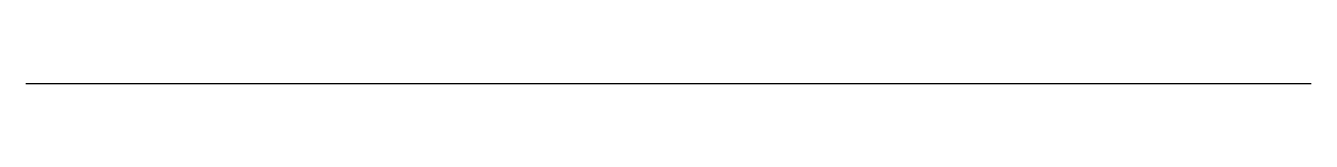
# Model space of a CAD drawing. Header units: millimetres. Extents: x 0 to 80, y 80 to 80.
import ezdxf

# ---------------------------------------------------------------- set-up
doc = ezdxf.new("R2010")
doc.units = ezdxf.units.MM

msp = doc.modelspace()

# ---------------------------------------------------------------- linework, layer by layer
for p, q in [((0, 80, 4.8), (80, 80, 4.8)), ((0, 80, 4.8), (0, 80, 7.8)), ((0, 80, 7.8), (80, 80, 7.8)), ((80, 80, 4.8), (80, 80, 7.8))]:
    msp.add_line(p, q)

doc.saveas('drawing.dxf')
